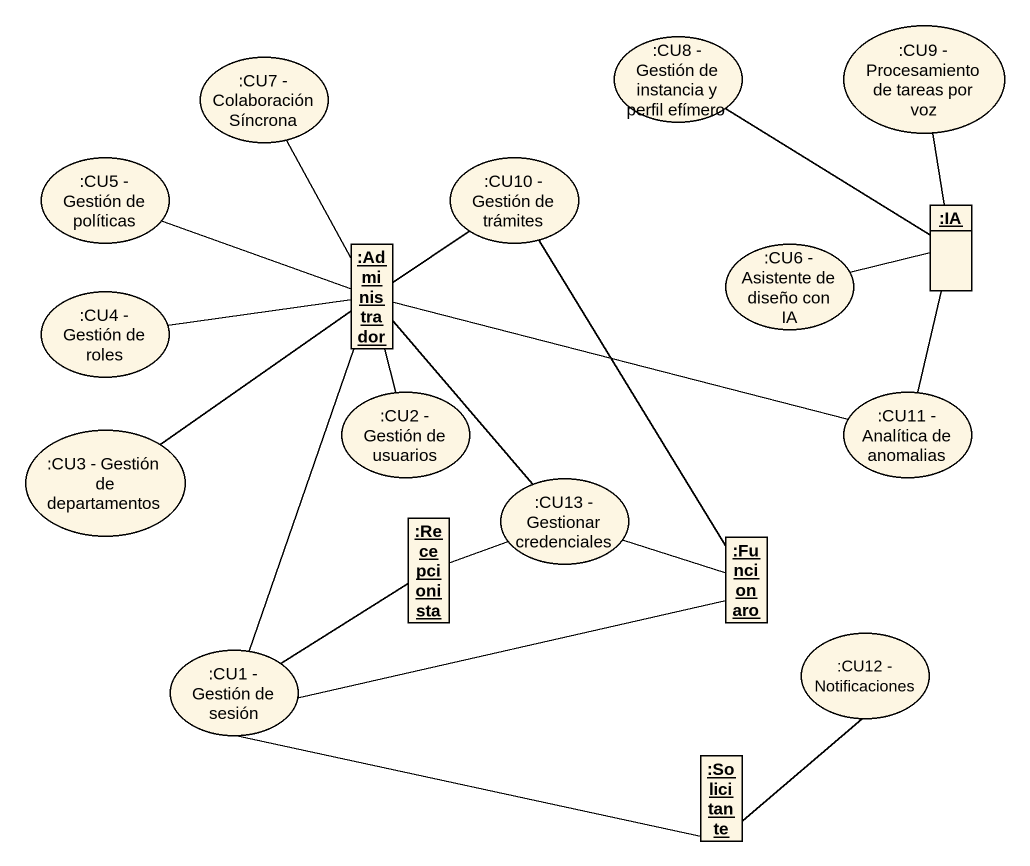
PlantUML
@startuml
allowmixing
hide circle
hide empty members
usecase ":CU9 - Procesamiento de tareas por voz" as CU9_Procesamiento_de_tareas
usecase ":CU7 - Colaboración Síncrona" as CU7_Colaboración_Síncrona
usecase ":CU8 - Gestión de instancia y perfil efímero" as CU8_Gestión_de_instancia_y
usecase ":CU5 - Gestión de políticas" as CU5_Gestión_de_políticas
usecase ":CU10 - Gestión de trámites" as CU10_Gestión_de_trámites
object ":IA" as IA
usecase ":CU4 - Gestión de roles" as CU4_Gestión_de_roles
object ":Administrador" as Administrador
usecase ":CU6 - Asistente de diseño con IA" as CU6_Asistente_de_diseño_con
usecase ":CU3 - Gestión de departamentos" as CU3_Gestión_de_departamentos
usecase ":CU2 - Gestión de usuarios" as CU2_Gestión_de_usuarios
usecase ":CU11 - Analítica de anomalias" as CU11_Analítica_de_anomalias
object ":Recepcionista" as Recepcionista
usecase ":CU13 - Gestionar credenciales" as CU13_Gestionar_credenciales
object ":Funcionaro" as Funcionaro
usecase ":CU1 - Gestión de sesión" as CU1_Gestión_de_sesión
usecase ":CU12 - Notificaciones" as CU12_Notificaciones
object ":Solicitante" as Solicitante
CU9_Procesamiento_de_tareas -- IA
CU7_Colaboración_Síncrona -- Administrador
CU8_Gestión_de_instancia_y -- IA
CU5_Gestión_de_políticas -right- Administrador
CU10_Gestión_de_trámites -- Administrador
CU10_Gestión_de_trámites -- Funcionaro
CU4_Gestión_de_roles -right- Administrador
CU6_Asistente_de_diseño_con -right- IA
CU3_Gestión_de_departamentos -up- Administrador
CU2_Gestión_de_usuarios -up- Administrador
CU11_Analítica_de_anomalias -up- IA
CU11_Analítica_de_anomalias -left- Administrador
CU13_Gestionar_credenciales -up- Administrador
CU13_Gestionar_credenciales -left- Recepcionista
CU13_Gestionar_credenciales -right- Funcionaro
CU1_Gestión_de_sesión -up- Administrador
CU1_Gestión_de_sesión -up- Recepcionista
CU1_Gestión_de_sesión -right- Funcionaro
CU1_Gestión_de_sesión -right- Solicitante
CU12_Notificaciones -- Solicitante
@enduml
